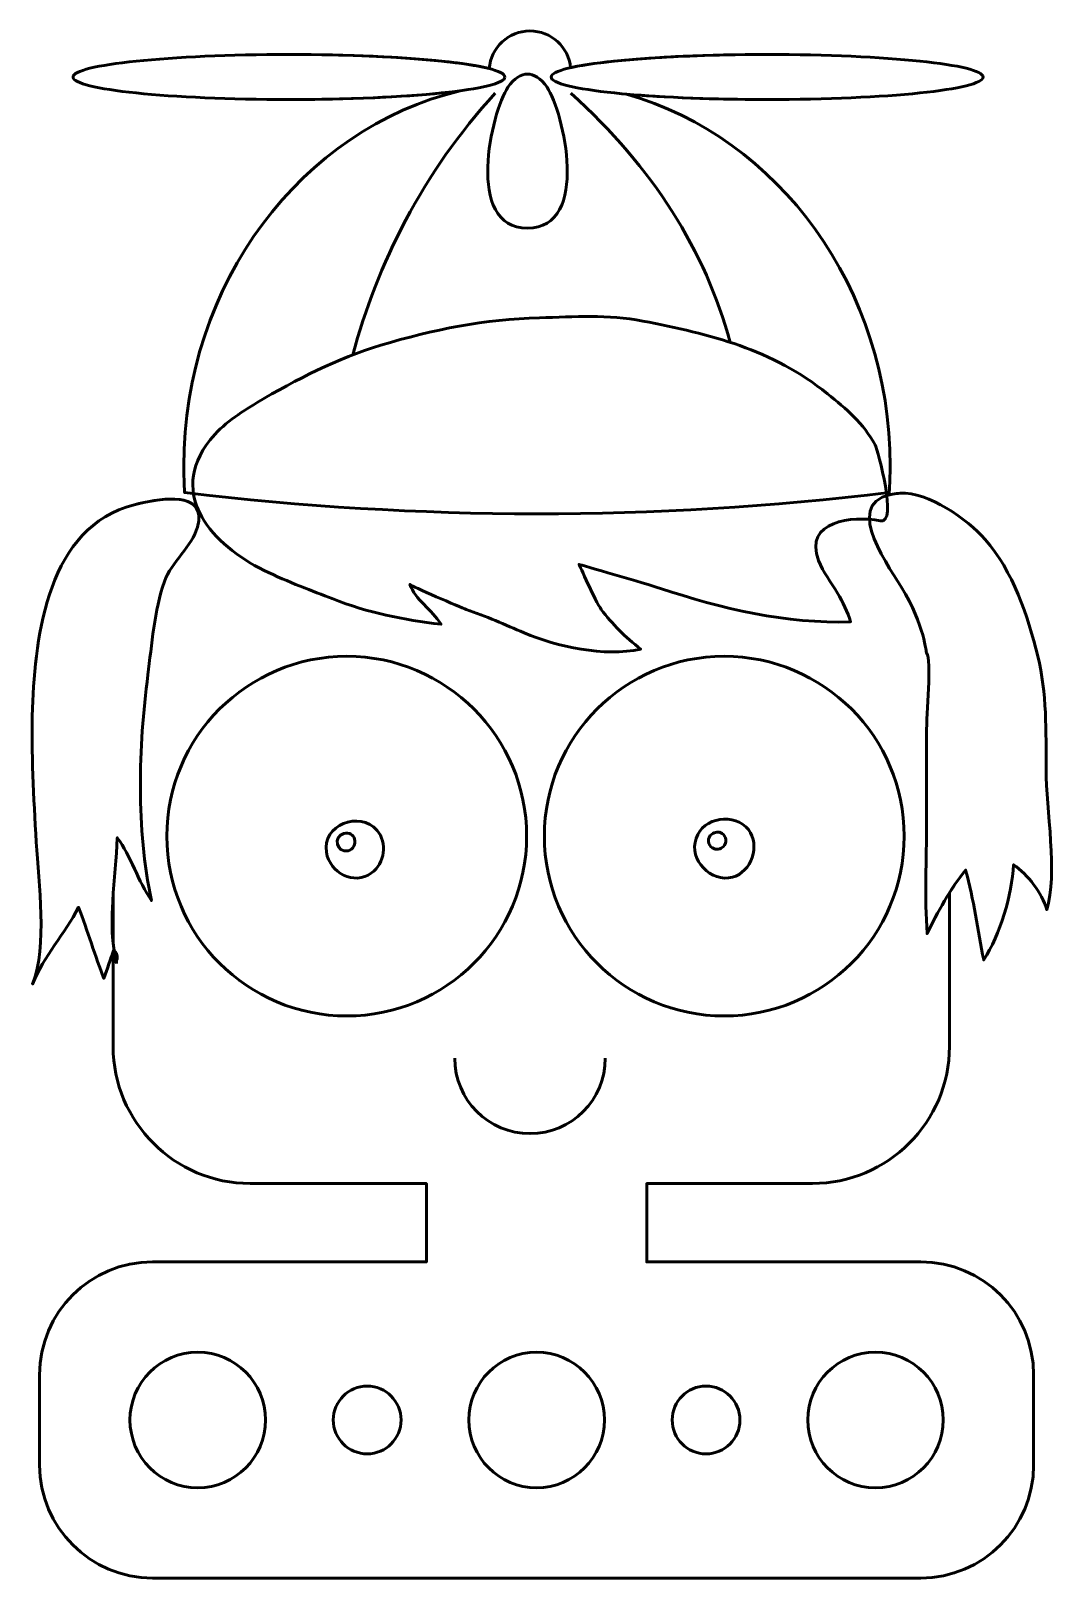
# Model space of a CAD drawing. Header units: centimetres. Extents: x -3.24 to 1.31, y -0.2 to 6.65.
import ezdxf

# ---------------------------------------------------------------- set-up
doc = ezdxf.new("R2010")
doc.units = ezdxf.units.CM
doc.header["$MEASUREMENT"] = 0
doc.layers.add('Layer 1', color=7, linetype='Continuous')

msp = doc.modelspace()

# ---------------------------------------------------------------- linework, layer by layer
at = {"layer": 'Layer 1', "lineweight": 53}
for points, knots in [([(0.7, -0.2), (0.7, -0.2), (-2.7, -0.2), (-2.7, -0.2), (-2.7, -0.2), (-2.97614, -0.2), (-3.2, 0.02386), (-3.2, 0.3), (-3.2, 0.3), (-3.2, 0.3), (-3.2, 0.7), (-3.2, 0.7), (-3.2, 0.7), (-3.2, 0.97614), (-2.97614, 1.2), (-2.7, 1.2), (-2.7, 1.2), (-2.7, 1.2), (-1.4875, 1.2), (-1.4875, 1.2), (-1.4875, 1.2), (-1.4875, 1.2), (-1.4875, 1.54699), (-1.4875, 1.54699), (-1.4875, 1.54699), (-1.4875, 1.54699), (-2.268, 1.54699), (-2.268, 1.54699), (-2.268, 1.54699), (-2.60172, 1.54699), (-2.87478, 1.82005), (-2.87478, 2.15376), (-2.87478, 2.15376), (-2.87478, 2.15376), (-2.87478, 2.57101), (-2.87478, 2.57101), (-2.87478, 2.57101), (-2.88612, 2.53835), (-2.90225, 2.49302), (-2.91599, 2.45531), (-2.91599, 2.45531), (-2.95257, 2.54902), (-2.98862, 2.66894), (-3.02748, 2.7703), (-3.02748, 2.7703), (-3.0881, 2.65243), (-3.18206, 2.55533), (-3.2308, 2.42991), (-3.2308, 2.42991), (-3.16452, 2.60045), (-3.20439, 2.87414), (-3.21498, 3.05895), (-3.21498, 3.05895), (-3.22624, 3.2562), (-3.23833, 3.45376), (-3.2313, 3.65138), (-3.2313, 3.65138), (-3.2196, 3.97939), (-3.16305, 4.45437), (-2.78137, 4.55215), (-2.78137, 4.55215), (-2.67288, 4.57995), (-2.50573, 4.60771), (-2.49552, 4.50519), (-2.49552, 4.50519), (-2.49552, 4.50519), (-2.48747, 4.50841), (-2.48747, 4.50841), (-2.48747, 4.50841), (-2.50299, 4.53806), (-2.51381, 4.56918), (-2.51877, 4.60148), (-2.51877, 4.60148), (-2.51877, 4.60148), (-2.5581, 4.60612), (-2.5581, 4.60612), (-2.5581, 4.60612), (-2.56048, 4.64474), (-2.5618, 4.68391), (-2.5618, 4.72333), (-2.5618, 4.72333), (-2.5618, 5.53649), (-2.03844, 6.21637), (-1.33858, 6.38543), (-1.33858, 6.38543), (-1.51335, 6.36179), (-1.7877, 6.34655), (-2.09625, 6.34655), (-2.09625, 6.34655), (-2.62417, 6.34655), (-3.05216, 6.39114), (-3.05216, 6.44617), (-3.05216, 6.44617), (-3.05216, 6.50121), (-2.62417, 6.54579), (-2.09625, 6.54579), (-2.09625, 6.54579), (-1.69489, 6.54579), (-1.35136, 6.52001), (-1.20969, 6.48348), (-1.20969, 6.48348), (-1.20255, 6.57679), (-1.12456, 6.65028), (-1.02942, 6.65028), (-1.02942, 6.65028), (-0.93564, 6.65028), (-0.85856, 6.5789), (-0.84951, 6.48752), (-0.84951, 6.48752), (-0.69881, 6.52191), (-0.36598, 6.54579), (0.02042, 6.54579), (0.02042, 6.54579), (0.54835, 6.54579), (0.9763, 6.50121), (0.9763, 6.44617), (0.9763, 6.44617), (0.9763, 6.39114), (0.54835, 6.34655), (0.02042, 6.34655), (0.02042, 6.34655), (-0.2173, 6.34655), (-0.43474, 6.3556), (-0.60197, 6.37056), (-0.60197, 6.37056), (0.06932, 6.17936), (0.56478, 5.51437), (0.56478, 4.72333), (0.56478, 4.72333), (0.56478, 4.68391), (0.56347, 4.64474), (0.56107, 4.60612), (0.56107, 4.60612), (0.56107, 4.60612), (0.54856, 4.60461), (0.54856, 4.60461), (0.54856, 4.60461), (0.54908, 4.60078), (0.54955, 4.597), (0.55, 4.59325), (0.55, 4.59325), (0.56653, 4.59838), (0.58609, 4.60188), (0.6091, 4.60351), (0.6091, 4.60351), (0.73315, 4.61227), (0.90724, 4.48752), (0.98521, 4.39885), (0.98521, 4.39885), (1.10858, 4.25854), (1.17412, 4.06153), (1.21876, 3.88133), (1.21876, 3.88133), (1.2588, 3.71959), (1.25514, 3.54706), (1.25514, 3.38011), (1.25514, 3.38011), (1.25514, 3.20581), (1.30811, 2.91613), (1.25829, 2.7593), (1.25829, 2.7593), (1.23601, 2.8344), (1.17442, 2.91566), (1.11097, 2.95839), (1.11097, 2.95839), (1.10386, 2.8236), (1.05136, 2.6489), (0.97929, 2.53712), (0.97929, 2.53712), (0.95122, 2.6675), (0.93595, 2.80454), (0.89891, 2.93471), (0.89891, 2.93471), (0.87388, 2.90387), (0.85001, 2.87001), (0.82762, 2.83482), (0.82762, 2.83482), (0.82762, 2.83482), (0.82762, 2.15376), (0.82762, 2.15376), (0.82762, 2.15376), (0.82762, 1.82005), (0.55458, 1.54699), (0.22085, 1.54699), (0.22085, 1.54699), (0.22085, 1.54699), (-0.51251, 1.54699), (-0.51251, 1.54699), (-0.51251, 1.54699), (-0.51251, 1.54699), (-0.51251, 1.2), (-0.51251, 1.2), (-0.51251, 1.2), (-0.51251, 1.2), (0.7, 1.2), (0.7, 1.2), (0.7, 1.2), (0.97614, 1.2), (1.2, 0.97614), (1.2, 0.7), (1.2, 0.7), (1.2, 0.7), (1.2, 0.3), (1.2, 0.3), (1.2, 0.3), (1.2, 0.02386), (0.97614, -0.2), (0.7, -0.2)], [0, 0, 0, 0, 0.0188679, 0.0188679, 0.0188679, 0.0188679, 0.0377358, 0.0377358, 0.0377358, 0.0377358, 0.0566038, 0.0566038, 0.0566038, 0.0566038, 0.0754717, 0.0754717, 0.0754717, 0.0754717, 0.0943396, 0.0943396, 0.0943396, 0.0943396, 0.1132075, 0.1132075, 0.1132075, 0.1132075, 0.1320755, 0.1320755, 0.1320755, 0.1320755, 0.1509434, 0.1509434, 0.1509434, 0.1509434, 0.1698113, 0.1698113, 0.1698113, 0.1698113, 0.1886792, 0.1886792, 0.1886792, 0.1886792, 0.2075472, 0.2075472, 0.2075472, 0.2075472, 0.2264151, 0.2264151, 0.2264151, 0.2264151, 0.245283, 0.245283, 0.245283, 0.245283, 0.2641509, 0.2641509, 0.2641509, 0.2641509, 0.2830189, 0.2830189, 0.2830189, 0.2830189, 0.3018868, 0.3018868, 0.3018868, 0.3018868, 0.3207547, 0.3207547, 0.3207547, 0.3207547, 0.3396226, 0.3396226, 0.3396226, 0.3396226, 0.3584906, 0.3584906, 0.3584906, 0.3584906, 0.3773585, 0.3773585, 0.3773585, 0.3773585, 0.3962264, 0.3962264, 0.3962264, 0.3962264, 0.4150943, 0.4150943, 0.4150943, 0.4150943, 0.4339623, 0.4339623, 0.4339623, 0.4339623, 0.4528302, 0.4528302, 0.4528302, 0.4528302, 0.4716981, 0.4716981, 0.4716981, 0.4716981, 0.490566, 0.490566, 0.490566, 0.490566, 0.509434, 0.509434, 0.509434, 0.509434, 0.5283019, 0.5283019, 0.5283019, 0.5283019, 0.5471698, 0.5471698, 0.5471698, 0.5471698, 0.5660377, 0.5660377, 0.5660377, 0.5660377, 0.5849057, 0.5849057, 0.5849057, 0.5849057, 0.6037736, 0.6037736, 0.6037736, 0.6037736, 0.6226415, 0.6226415, 0.6226415, 0.6226415, 0.6415094, 0.6415094, 0.6415094, 0.6415094, 0.6603774, 0.6603774, 0.6603774, 0.6603774, 0.6792453, 0.6792453, 0.6792453, 0.6792453, 0.6981132, 0.6981132, 0.6981132, 0.6981132, 0.7169811, 0.7169811, 0.7169811, 0.7169811, 0.7358491, 0.7358491, 0.7358491, 0.7358491, 0.754717, 0.754717, 0.754717, 0.754717, 0.7735849, 0.7735849, 0.7735849, 0.7735849, 0.7924528, 0.7924528, 0.7924528, 0.7924528, 0.8113208, 0.8113208, 0.8113208, 0.8113208, 0.8301887, 0.8301887, 0.8301887, 0.8301887, 0.8490566, 0.8490566, 0.8490566, 0.8490566, 0.8679245, 0.8679245, 0.8679245, 0.8679245, 0.8867925, 0.8867925, 0.8867925, 0.8867925, 0.9056604, 0.9056604, 0.9056604, 0.9056604, 0.9245283, 0.9245283, 0.9245283, 0.9245283, 0.9433962, 0.9433962, 0.9433962, 0.9433962, 0.9622642, 0.9622642, 0.9622642, 0.9622642, 1, 1, 1, 1]), ([(-2.87478, 2.61591), (-2.87478, 2.61591), (-2.87478, 2.8211), (-2.87478, 2.8211), (-2.87478, 2.8211), (-2.87959, 2.75141), (-2.88171, 2.68208), (-2.87478, 2.61591)], [0, 0, 0, 0, 0.3333333, 0.3333333, 0.3333333, 0.3333333, 1, 1, 1, 1]), ([(-2.8, 0.5), (-2.8, 0.66568), (-2.66568, 0.8), (-2.5, 0.8), (-2.5, 0.8), (-2.33432, 0.8), (-2.2, 0.66568), (-2.2, 0.5), (-2.2, 0.5), (-2.2, 0.33432), (-2.33432, 0.2), (-2.5, 0.2), (-2.5, 0.2), (-2.66568, 0.2), (-2.8, 0.33432), (-2.8, 0.5)], [0, 0, 0, 0, 0.2, 0.2, 0.2, 0.2, 0.4, 0.4, 0.4, 0.4, 0.6, 0.6, 0.6, 0.6, 1, 1, 1, 1]), ([(-1.3, 0.5), (-1.3, 0.66568), (-1.16568, 0.8), (-1, 0.8), (-1, 0.8), (-0.83432, 0.8), (-0.7, 0.66568), (-0.7, 0.5), (-0.7, 0.5), (-0.7, 0.33432), (-0.83432, 0.2), (-1, 0.2), (-1, 0.2), (-1.16568, 0.2), (-1.3, 0.33432), (-1.3, 0.5)], [0, 0, 0, 0, 0.2, 0.2, 0.2, 0.2, 0.4, 0.4, 0.4, 0.4, 0.6, 0.6, 0.6, 0.6, 1, 1, 1, 1]), ([(0.2, 0.5), (0.2, 0.66568), (0.33432, 0.8), (0.5, 0.8), (0.5, 0.8), (0.66568, 0.8), (0.8, 0.66568), (0.8, 0.5), (0.8, 0.5), (0.8, 0.33432), (0.66568, 0.2), (0.5, 0.2), (0.5, 0.2), (0.33432, 0.2), (0.2, 0.33432), (0.2, 0.5)], [0, 0, 0, 0, 0.2, 0.2, 0.2, 0.2, 0.4, 0.4, 0.4, 0.4, 0.6, 0.6, 0.6, 0.6, 1, 1, 1, 1]), ([(-1.9, 0.5), (-1.9, 0.58284), (-1.83284, 0.65), (-1.75, 0.65), (-1.75, 0.65), (-1.66716, 0.65), (-1.6, 0.58284), (-1.6, 0.5), (-1.6, 0.5), (-1.6, 0.41716), (-1.66716, 0.35), (-1.75, 0.35), (-1.75, 0.35), (-1.83284, 0.35), (-1.9, 0.41716), (-1.9, 0.5)], [0, 0, 0, 0, 0.2, 0.2, 0.2, 0.2, 0.4, 0.4, 0.4, 0.4, 0.6, 0.6, 0.6, 0.6, 1, 1, 1, 1]), ([(-0.4, 0.5), (-0.4, 0.58284), (-0.33284, 0.65), (-0.25, 0.65), (-0.25, 0.65), (-0.16716, 0.65), (-0.1, 0.58284), (-0.1, 0.5), (-0.1, 0.5), (-0.1, 0.41716), (-0.16716, 0.35), (-0.25, 0.35), (-0.25, 0.35), (-0.33284, 0.35), (-0.4, 0.41716), (-0.4, 0.5)], [0, 0, 0, 0, 0.2, 0.2, 0.2, 0.2, 0.4, 0.4, 0.4, 0.4, 0.6, 0.6, 0.6, 0.6, 1, 1, 1, 1])]:
    msp.add_open_spline(points, degree=3, knots=knots, dxfattribs=at)
at = {"layer": 'Layer 1', "color": 5, "lineweight": 53}
for points, knots in [([(-1.14036, 6.44617), (-1.14036, 6.50121), (-1.56832, 6.54579), (-2.09625, 6.54579), (-2.09625, 6.54579), (-2.62417, 6.54579), (-3.05216, 6.50121), (-3.05216, 6.44617), (-3.05216, 6.44617), (-3.05216, 6.39114), (-2.62417, 6.34655), (-2.09625, 6.34655), (-2.09625, 6.34655), (-1.56832, 6.34655), (-1.14036, 6.39114), (-1.14036, 6.44617)], [0, 0, 0, 0, 0.2, 0.2, 0.2, 0.2, 0.4, 0.4, 0.4, 0.4, 0.6, 0.6, 0.6, 0.6, 1, 1, 1, 1]), ([(0.9763, 6.44617), (0.9763, 6.50121), (0.54835, 6.54579), (0.02042, 6.54579), (0.02042, 6.54579), (-0.5075, 6.54579), (-0.93549, 6.50121), (-0.93549, 6.44617), (-0.93549, 6.44617), (-0.93549, 6.39114), (-0.5075, 6.34655), (0.02042, 6.34655), (0.02042, 6.34655), (0.54835, 6.34655), (0.9763, 6.39114), (0.9763, 6.44617)], [0, 0, 0, 0, 0.2, 0.2, 0.2, 0.2, 0.4, 0.4, 0.4, 0.4, 0.6, 0.6, 0.6, 0.6, 1, 1, 1, 1]), ([(-1.12698, 6.40125), (-1.20016, 6.29287), (-1.32092, 5.77729), (-1.04046, 5.77729), (-1.04046, 5.77729), (-0.75997, 5.77729), (-0.88075, 6.29287), (-0.95391, 6.40125), (-0.95391, 6.40125), (-0.98111, 6.44152), (-1.01431, 6.45935), (-1.04046, 6.45935), (-1.04046, 6.45935), (-1.06657, 6.45935), (-1.09977, 6.44152), (-1.12698, 6.40125)], [0, 0, 0, 0, 0.2, 0.2, 0.2, 0.2, 0.4, 0.4, 0.4, 0.4, 0.6, 0.6, 0.6, 0.6, 1, 1, 1, 1]), ([(-0.71378, 4.08892), (-0.74087, 4.12602), (-0.81189, 4.28803), (-0.81189, 4.28803), (-0.81189, 4.28803), (-0.81189, 4.28803), (-0.51022, 4.20132), (-0.45221, 4.18206), (-0.45221, 4.18206), (-0.18555, 4.09342), (0.10918, 4.02349), (0.39009, 4.03411), (0.39009, 4.03411), (0.37641, 4.07787), (0.35569, 4.12141), (0.33185, 4.16083), (0.33185, 4.16083), (0.30346, 4.20781), (0.26822, 4.25404), (0.24841, 4.30562), (0.24841, 4.30562), (0.18098, 4.48093), (0.39847, 4.50625), (0.5209, 4.4809), (0.5209, 4.4809), (0.60088, 4.46431), (0.51002, 4.79523), (0.49805, 4.8178), (0.49805, 4.8178), (0.44725, 4.91353), (0.37015, 4.9772), (0.28729, 5.04397), (0.28729, 5.04397), (0.042, 5.24145), (-0.22888, 5.30728), (-0.53048, 5.36562), (-0.53048, 5.36562), (-0.68462, 5.39544), (-0.83168, 5.38438), (-0.98769, 5.38033), (-0.98769, 5.38033), (-1.22647, 5.37411), (-1.4607, 5.3282), (-1.68962, 5.2585), (-1.68962, 5.2585), (-1.88383, 5.19936), (-2.06298, 5.10802), (-2.23686, 5.00462), (-2.23686, 5.00462), (-2.31168, 4.96011), (-2.39071, 4.90861), (-2.44499, 4.83955), (-2.44499, 4.83955), (-2.63913, 4.59232), (-2.43065, 4.37227), (-2.20651, 4.26191), (-2.20651, 4.26191), (-2.1003, 4.20963), (-1.98786, 4.16962), (-1.9055, 4.13687), (-1.9055, 4.13687), (-1.74294, 4.07226), (-1.59101, 4.04356), (-1.42321, 4.02316), (-1.42321, 4.02316), (-1.46272, 4.08845), (-1.53809, 4.13101), (-1.56093, 4.19971), (-1.56093, 4.19971), (-1.55886, 4.19349), (-1.33579, 4.09766), (-1.31119, 4.08913), (-1.31119, 4.08913), (-1.22412, 4.05898), (-1.13997, 4.02114), (-1.05512, 3.98542), (-1.05512, 3.98542), (-0.90701, 3.92311), (-0.70323, 3.8781), (-0.53879, 3.91311), (-0.53879, 3.91311), (-0.60869, 3.96746), (-0.66632, 4.024), (-0.71378, 4.08892)], [0, 0, 0, 0, 0.0454545, 0.0454545, 0.0454545, 0.0454545, 0.0909091, 0.0909091, 0.0909091, 0.0909091, 0.1363636, 0.1363636, 0.1363636, 0.1363636, 0.1818182, 0.1818182, 0.1818182, 0.1818182, 0.2272727, 0.2272727, 0.2272727, 0.2272727, 0.2727273, 0.2727273, 0.2727273, 0.2727273, 0.3181818, 0.3181818, 0.3181818, 0.3181818, 0.3636364, 0.3636364, 0.3636364, 0.3636364, 0.4090909, 0.4090909, 0.4090909, 0.4090909, 0.4545455, 0.4545455, 0.4545455, 0.4545455, 0.5, 0.5, 0.5, 0.5, 0.5454545, 0.5454545, 0.5454545, 0.5454545, 0.5909091, 0.5909091, 0.5909091, 0.5909091, 0.6363636, 0.6363636, 0.6363636, 0.6363636, 0.6818182, 0.6818182, 0.6818182, 0.6818182, 0.7272727, 0.7272727, 0.7272727, 0.7272727, 0.7727273, 0.7727273, 0.7727273, 0.7727273, 0.8181818, 0.8181818, 0.8181818, 0.8181818, 0.8636364, 0.8636364, 0.8636364, 0.8636364, 0.9090909, 0.9090909, 0.9090909, 0.9090909, 1, 1, 1, 1]), ([(-2.85913, 2.52135), (-2.90361, 2.69732), (-2.86104, 2.89886), (-2.85648, 3.07779), (-2.85648, 3.07779), (-2.79632, 2.99853), (-2.76405, 2.8847), (-2.70501, 2.80003), (-2.70501, 2.80003), (-2.77288, 3.11859), (-2.76243, 3.47718), (-2.72073, 3.79859), (-2.72073, 3.79859), (-2.70337, 3.93232), (-2.69313, 4.08469), (-2.64782, 4.21233), (-2.64782, 4.21233), (-2.61725, 4.29832), (-2.52366, 4.37121), (-2.50131, 4.45313), (-2.50131, 4.45313), (-2.45696, 4.61563), (-2.65744, 4.58391), (-2.78137, 4.55215), (-2.78137, 4.55215), (-3.16305, 4.45437), (-3.2196, 3.97939), (-3.2313, 3.65138), (-3.2313, 3.65138), (-3.23833, 3.45376), (-3.22624, 3.2562), (-3.21498, 3.05895), (-3.21498, 3.05895), (-3.20439, 2.87414), (-3.16452, 2.60045), (-3.2308, 2.42991), (-3.2308, 2.42991), (-3.18206, 2.55533), (-3.0881, 2.65243), (-3.02748, 2.7703), (-3.02748, 2.7703), (-2.98862, 2.66894), (-2.95257, 2.54902), (-2.91599, 2.45531), (-2.91599, 2.45531), (-2.90122, 2.49584), (-2.88369, 2.54519), (-2.87231, 2.57813), (-2.87231, 2.57813), (-2.85765, 2.56841), (-2.85323, 2.55389), (-2.85913, 2.53458), (-2.85913, 2.53458), (-2.85913, 2.53458), (-2.85913, 2.52135), (-2.85913, 2.52135)], [0, 0, 0, 0, 0.0666667, 0.0666667, 0.0666667, 0.0666667, 0.1333333, 0.1333333, 0.1333333, 0.1333333, 0.2, 0.2, 0.2, 0.2, 0.2666667, 0.2666667, 0.2666667, 0.2666667, 0.3333333, 0.3333333, 0.3333333, 0.3333333, 0.4, 0.4, 0.4, 0.4, 0.4666667, 0.4666667, 0.4666667, 0.4666667, 0.5333333, 0.5333333, 0.5333333, 0.5333333, 0.6, 0.6, 0.6, 0.6, 0.6666667, 0.6666667, 0.6666667, 0.6666667, 0.7333333, 0.7333333, 0.7333333, 0.7333333, 0.8, 0.8, 0.8, 0.8, 0.8666667, 0.8666667, 0.8666667, 0.8666667, 1, 1, 1, 1]), ([(0.72598, 3.89718), (0.7488, 3.86326), (0.72598, 3.62921), (0.72598, 3.53881), (0.72598, 3.53881), (0.72598, 3.53881), (0.72598, 3.14312), (0.72598, 3.14312), (0.72598, 3.14312), (0.72598, 2.98082), (0.71742, 2.8148), (0.7287, 2.65351), (0.7287, 2.65351), (0.77278, 2.74733), (0.8317, 2.85186), (0.89891, 2.93471), (0.89891, 2.93471), (0.93595, 2.80454), (0.95122, 2.6675), (0.97929, 2.53712), (0.97929, 2.53712), (1.05136, 2.6489), (1.10386, 2.8236), (1.11097, 2.95839), (1.11097, 2.95839), (1.17442, 2.91566), (1.23601, 2.8344), (1.25829, 2.7593), (1.25829, 2.7593), (1.30811, 2.91613), (1.25514, 3.20581), (1.25514, 3.38011), (1.25514, 3.38011), (1.25514, 3.54706), (1.2588, 3.71959), (1.21876, 3.88133), (1.21876, 3.88133), (1.17412, 4.06153), (1.10858, 4.25854), (0.98521, 4.39885), (0.98521, 4.39885), (0.90724, 4.48752), (0.73315, 4.61227), (0.6091, 4.60351), (0.6091, 4.60351), (0.34076, 4.58454), (0.53847, 4.31067), (0.61405, 4.18835), (0.61405, 4.18835), (0.72037, 4.01627), (0.72332, 3.89261), (0.72598, 3.89718)], [0, 0, 0, 0, 0.0714286, 0.0714286, 0.0714286, 0.0714286, 0.1428571, 0.1428571, 0.1428571, 0.1428571, 0.2142857, 0.2142857, 0.2142857, 0.2142857, 0.2857143, 0.2857143, 0.2857143, 0.2857143, 0.3571429, 0.3571429, 0.3571429, 0.3571429, 0.4285714, 0.4285714, 0.4285714, 0.4285714, 0.5, 0.5, 0.5, 0.5, 0.5714286, 0.5714286, 0.5714286, 0.5714286, 0.6428571, 0.6428571, 0.6428571, 0.6428571, 0.7142857, 0.7142857, 0.7142857, 0.7142857, 0.7857143, 0.7857143, 0.7857143, 0.7857143, 0.8571429, 0.8571429, 0.8571429, 0.8571429, 1, 1, 1, 1]), ([(-1.04421, 3.08501), (-1.04421, 3.52474), (-1.40068, 3.88121), (-1.84041, 3.88121), (-1.84041, 3.88121), (-2.28015, 3.88121), (-2.63665, 3.52474), (-2.63665, 3.08501), (-2.63665, 3.08501), (-2.63665, 2.64527), (-2.28015, 2.28879), (-1.84041, 2.28879), (-1.84041, 2.28879), (-1.40068, 2.28879), (-1.04421, 2.64527), (-1.04421, 3.08501)], [0, 0, 0, 0, 0.2, 0.2, 0.2, 0.2, 0.4, 0.4, 0.4, 0.4, 0.6, 0.6, 0.6, 0.6, 1, 1, 1, 1]), ([(0.6267, 3.08501), (0.6267, 3.52474), (0.27022, 3.88121), (-0.16952, 3.88121), (-0.16952, 3.88121), (-0.60926, 3.88121), (-0.96576, 3.52474), (-0.96576, 3.08501), (-0.96576, 3.08501), (-0.96576, 2.64527), (-0.60926, 2.28879), (-0.16952, 2.28879), (-0.16952, 2.28879), (0.27022, 2.28879), (0.6267, 2.64527), (0.6267, 3.08501)], [0, 0, 0, 0, 0.2, 0.2, 0.2, 0.2, 0.4, 0.4, 0.4, 0.4, 0.6, 0.6, 0.6, 0.6, 1, 1, 1, 1]), ([(-1.73022, 2.92215), (-1.8092, 2.86556), (-1.91487, 2.9214), (-1.93055, 3.01377), (-1.93055, 3.01377), (-1.9509, 3.13349), (-1.78324, 3.19991), (-1.70628, 3.11062), (-1.70628, 3.11062), (-1.6599, 3.05675), (-1.67199, 2.9639), (-1.73022, 2.92215)], [0, 0, 0, 0, 0.25, 0.25, 0.25, 0.25, 0.5, 0.5, 0.5, 0.5, 1, 1, 1, 1]), ([(-0.04613, 2.99093), (-0.06002, 2.94974), (-0.09124, 2.91436), (-0.13358, 2.90312), (-0.13358, 2.90312), (-0.22597, 2.87856), (-0.32931, 2.98001), (-0.29373, 3.0744), (-0.29373, 3.0744), (-0.26486, 3.17114), (-0.12117, 3.18927), (-0.06251, 3.11375), (-0.06251, 3.11375), (-0.03566, 3.07917), (-0.03224, 3.03213), (-0.04613, 2.99093)], [0, 0, 0, 0, 0.2, 0.2, 0.2, 0.2, 0.4, 0.4, 0.4, 0.4, 0.6, 0.6, 0.6, 0.6, 1, 1, 1, 1]), ([(-1.80585, 3.072), (-1.81077, 3.08975), (-1.82913, 3.10317), (-1.85342, 3.0965), (-1.85342, 3.0965), (-1.90248, 3.08303), (-1.88568, 3.01088), (-1.83469, 3.0207), (-1.83469, 3.0207), (-1.81151, 3.02519), (-1.80024, 3.05178), (-1.80585, 3.072)], [0, 0, 0, 0, 0.25, 0.25, 0.25, 0.25, 0.5, 0.5, 0.5, 0.5, 1, 1, 1, 1]), ([(-0.22446, 3.09396), (-0.21143, 3.10376), (-0.19292, 3.10661), (-0.17897, 3.09732), (-0.17897, 3.09732), (-0.1598, 3.08454), (-0.15723, 3.05549), (-0.17297, 3.03893), (-0.17297, 3.03893), (-0.18515, 3.02612), (-0.20651, 3.02337), (-0.22155, 3.03265), (-0.22155, 3.03265), (-0.23155, 3.03885), (-0.238, 3.04996), (-0.23943, 3.06152), (-0.23943, 3.06152), (-0.24107, 3.07481), (-0.23504, 3.08599), (-0.22446, 3.09396)], [0, 0, 0, 0, 0.1666667, 0.1666667, 0.1666667, 0.1666667, 0.3333333, 0.3333333, 0.3333333, 0.3333333, 0.5, 0.5, 0.5, 0.5, 0.6666667, 0.6666667, 0.6666667, 0.6666667, 1, 1, 1, 1])]:
    msp.add_open_spline(points, degree=3, knots=knots, dxfattribs=at)
for points in [[(-1.81357, 5.21583), (-1.70535, 5.61694), (-1.506, 6.02199), (-1.1831, 6.3746)], [(-0.84862, 6.37462), (-0.48003, 6.04155), (-0.25468, 5.67754), (-0.14294, 5.27147)], [(0.56107, 4.60612), (-0.48143, 4.47976), (-1.52109, 4.48238), (-2.5581, 4.60612)], [(-1.02881, 1.76798), (-1.21293, 1.76798), (-1.36218, 1.91724), (-1.36218, 2.10137)], [(-0.69601, 2.10137), (-0.69601, 1.91724), (-0.84527, 1.76798), (-1.02939, 1.76798)]]:
    msp.add_open_spline(points, degree=3, dxfattribs=at)

doc.saveas('drawing.dxf')
